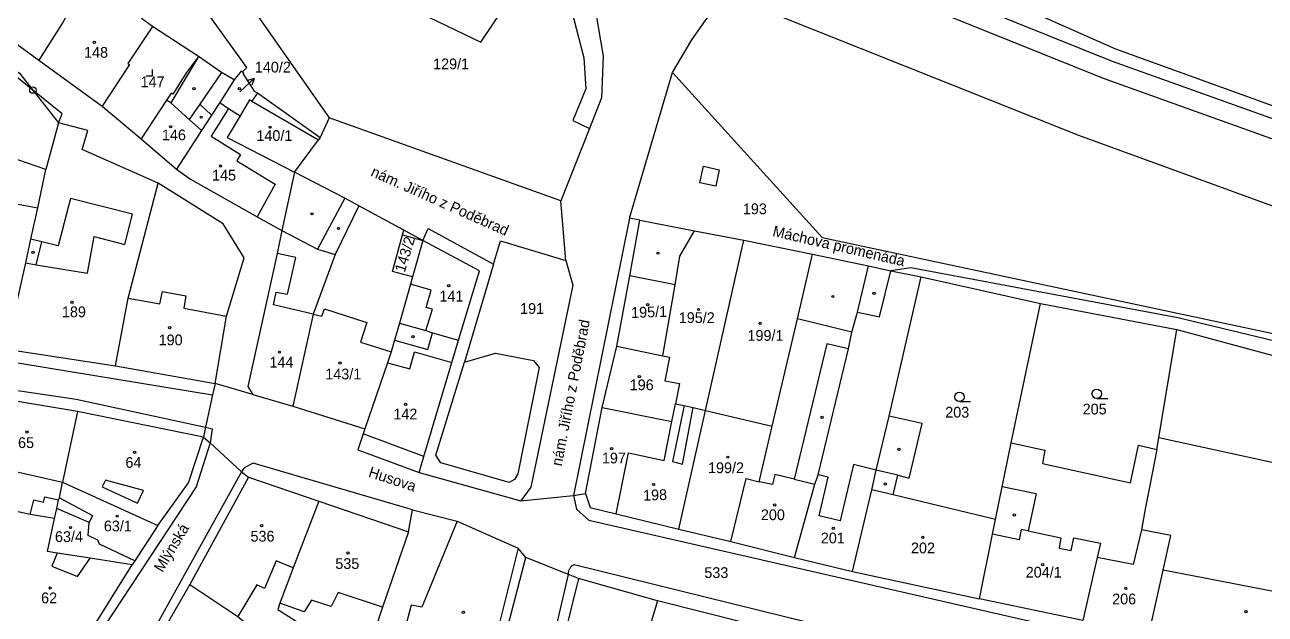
# Model space of a CAD drawing. Extents: x -784124 to -780570, y -980818 to -976926.
# Drawn here: x -782187.5 to -781991.4, y -979598 to -979504.8 of the extents above; entities that cross this region are included whole.
import ezdxf
from ezdxf.enums import TextEntityAlignment as Align

# ---------------------------------------------------------------- set-up
doc = ezdxf.new("R2010")
doc.units = 0
doc.header["$LTSCALE"] = 3.138375
doc.header["$MEASUREMENT"] = 0
for name, color, linetype in [('1008', 1, 'CONTINUOUS'), ('1029', 1, 'CONTINUOUS'), ('105', 1, 'CONTINUOUS'), ('18', 1, 'CONTINUOUS'), ('21800', 1, 'CONTINUOUS'), ('21900', 1, 'CONTINUOUS'), ('21999', 1, 'CONTINUOUS'), ('304', 1, 'CONTINUOUS'), ('319', 1, 'CONTINUOUS'), ('402', 1, 'CONTINUOUS'), ('404', 1, 'CONTINUOUS')]:
    doc.layers.add(name, color=color, linetype=linetype)

# ---------------------------------------------------------------- blocks, each defined once
blk = doc.blocks.new('4_02$0')
at = {"layer": '404', "color": 255, "linetype": 'Continuous'}
blk.add_circle((-0.01, 0), 0.175, dxfattribs=at)
blk = doc.blocks.new('1029$1')
at = {"layer": '1029', "color": 6, "linetype": 'Continuous'}
for p, q in [((0, 3), (-0.5, 2)), ((0, 0), (0, 3)), ((0, 3), (0.5, 2))]:
    blk.add_line(p, q, dxfattribs=at)
blk = doc.blocks.new('3_04$3')
at = {"layer": '304', "color": 255, "linetype": 'Continuous'}
blk.add_line((0.01, 0), (1.76, 0), dxfattribs=at)
blk.add_circle((0.01, 0.75), 0.75, dxfattribs=at)
blk = doc.blocks.new('3_19$9')
at = {"layer": '319', "color": 255, "linetype": 'Continuous'}
for p, q in [((-1, 0), (0, 0)), ((0, 0), (0, 1))]:
    blk.add_line(p, q, dxfattribs=at)
blk = doc.blocks.new('1_05$19')
at = {"layer": '105', "color": 3, "linetype": 'Continuous'}
for radius in [0.5, 0.0303]:
    blk.add_circle((0, 0), radius, dxfattribs=at)

msp = doc.modelspace()

# ---------------------------------------------------------------- linework, layer by layer
at = {"layer": '1029', "color": 255, "linetype": 'Continuous'}
msp.add_line((-782153.54, -979515.43), (-782153.46, -979515.36), dxfattribs=at)
at = {"layer": '21800', "color": 255, "linetype": 'Continuous'}
for p, q in [((-782058.86, -979493.12), (-782015.61, -979510.56)), ((-782153.62, -979499.25), (-782139.39, -979519.5)), ((-782097.29, -979502.64), (-782096.09, -979509.79)), ((-782186.26, -979515.14), (-782196.99, -979506.52)), ((-782160.06, -979509.84), (-782164.45, -979517.16)), ((-782096.09, -979509.79), (-782096.36, -979516.37)), ((-782156.42, -979512.33), (-782159.88, -979517.38)), ((-782015.61, -979510.56), (-781967.17, -979527.93)), ((-782181.62, -979518.88), (-782186.26, -979515.14)), ((-782150.76, -979515.57), (-782140.83, -979522.63)), ((-782164.45, -979517.16), (-782165.12, -979516.73)), ((-782164.45, -979517.16), (-782161.53, -979519.78)), ((-782159.88, -979517.38), (-782161.53, -979519.78)), ((-782158.01, -979519.1), (-782159.88, -979517.38)), ((-782155.32, -979518.04), (-782158.08, -979522.42)), ((-782096.36, -979516.37), (-782098.24, -979521.21)), ((-782182.19, -979520.33), (-782181.62, -979518.88)), ((-782161.53, -979519.78), (-782159.58, -979521.53)), ((-782158.08, -979522.42), (-782153.41, -979525.29)), ((-782153.41, -979525.29), (-782153.98, -979526.29)), ((-782153.98, -979526.29), (-782147.92, -979529.99)), ((-782080.77, -979529.78), (-782080.23, -979527.14)), ((-782080.23, -979527.14), (-782077.75, -979527.75)), ((-782077.75, -979527.75), (-782078.29, -979530.34)), ((-782147.92, -979529.99), (-782150.8, -979535.15)), ((-782078.29, -979530.34), (-782080.77, -979529.78)), ((-782191.41, -979532.66), (-782185.48, -979533.76)), ((-782180.29, -979532.26), (-782182.26, -979539.76)), ((-782170.51, -979534.74), (-782180.29, -979532.26)), ((-782134.73, -979533.42), (-782138.45, -979541.14)), ((-782102, -979542.05), (-782102.76, -979532.63)), ((-782171.72, -979539.54), (-782170.51, -979534.74)), ((-782091.93, -979535.37), (-782100.78, -979579.22)), ((-782146.87, -979537.31), (-782141.24, -979540.27)), ((-782124.62, -979538.9), (-782123.75, -979537.02)), ((-782123.75, -979537.02), (-782113.44, -979542.63)), ((-782184.85, -979539.1), (-782186.56, -979538.7)), ((-782185.76, -979542.73), (-782184.85, -979539.1)), ((-782182.26, -979539.76), (-782184.85, -979539.1)), ((-782177.64, -979544.08), (-782176.57, -979538.26)), ((-782176.57, -979538.26), (-782171.72, -979539.54)), ((-782127.79, -979538.01), (-782124.62, -979538.9)), ((-782113.44, -979542.63), (-782112.29, -979538.95)), ((-782112.29, -979538.95), (-782102, -979542.05)), ((-782144.66, -979541.57), (-782147.62, -979540.94)), ((-782146, -979547.4), (-782144.66, -979541.57)), ((-782187.38, -979542.44), (-782185.76, -979542.73)), ((-782185.76, -979542.73), (-782177.64, -979544.08)), ((-782113.44, -979542.63), (-782118.02, -979558.13)), ((-782102, -979542.05), (-782100.87, -979545.94)), ((-782052.39, -979550.99), (-782050.59, -979543.68)), ((-782047.45, -979543.2), (-782050.59, -979543.68)), ((-782005.21, -979551.11), (-782047.45, -979543.2)), ((-782084.72, -979545.9), (-782091.88, -979544.51)), ((-782148.23, -979549.07), (-782147.79, -979547.05)), ((-782147.79, -979547.05), (-782146, -979547.4)), ((-782123.3, -979546.77), (-782126.52, -979545.79)), ((-782124.06, -979549.49), (-782123.3, -979546.77)), ((-782100.87, -979545.94), (-782107.51, -979577.92)), ((-782141.91, -979550.53), (-782148.23, -979549.07)), ((-782123.05, -979549.74), (-782124.06, -979549.49)), ((-782141.91, -979550.53), (-782140.59, -979550.89)), ((-782140.59, -979550.89), (-782140.15, -979549.73)), ((-782140.15, -979549.73), (-782133.45, -979551.85)), ((-782124.13, -979553.13), (-782123.05, -979549.74)), ((-782056.74, -979553.39), (-782065.36, -979551.29)), ((-782055.88, -979550.21), (-782052.39, -979550.99)), ((-781974.78, -979558.48), (-782005.21, -979551.11)), ((-782218.64, -979553.29), (-782157.85, -979563.32)), ((-782133.45, -979551.85), (-782134.45, -979554.97)), ((-782123.79, -979556.15), (-782123.07, -979553.49)), ((-782134.45, -979554.97), (-782129.6, -979556.48)), ((-782129.09, -979554.64), (-782123.79, -979556.15)), ((-782060.69, -979555.22), (-782065.89, -979576.64)), ((-782057.31, -979556.04), (-782060.69, -979555.22)), ((-782228.7, -979556.7), (-782179.4, -979564)), ((-782126.67, -979559.21), (-782125.9, -979556.52)), ((-782125.9, -979556.52), (-782120.03, -979558.2)), ((-782118.02, -979558.13), (-782113.09, -979556.69)), ((-782113.09, -979556.69), (-782107.09, -979557.86)), ((-782130.19, -979558.23), (-782126.67, -979559.21)), ((-782122.55, -979572.83), (-782118.02, -979558.13)), ((-782106.2, -979558.96), (-782109.58, -979575.81)), ((-782107.09, -979557.86), (-782106.2, -979558.96)), ((-782157.85, -979563.32), (-782158.96, -979568.42)), ((-782157.43, -979561.52), (-782157.85, -979563.32)), ((-782179.4, -979564), (-782158.96, -979568.42)), ((-782083.27, -979565.01), (-782085.1, -979573.86)), ((-782083.54, -979574.28), (-782081.83, -979565.31)), ((-782158.96, -979568.42), (-782159.3, -979569.98)), ((-782158.96, -979568.42), (-782157.91, -979568.65)), ((-782157.91, -979568.65), (-782158.23, -979570.91)), ((-782158.23, -979570.91), (-782160.42, -979577.82)), ((-782124.44, -979573.03), (-782134.04, -979569.48)), ((-781987.18, -979574.66), (-782008.22, -979570.11)), ((-782121.77, -979574.06), (-782122.55, -979572.83)), ((-782152.82, -979574.82), (-782153.25, -979575.46)), ((-782151.4, -979574.11), (-782152.82, -979574.82)), ((-782126.21, -979581.48), (-782151.4, -979574.11)), ((-782110.96, -979577.17), (-782121.77, -979574.06)), ((-782085.1, -979573.86), (-782083.54, -979574.28)), ((-782056.51, -979574.3), (-782058.59, -979583.22)), ((-782052.91, -979575.22), (-782056.51, -979574.3)), ((-782189.92, -979575.21), (-782181.55, -979577.1)), ((-782174.76, -979576.81), (-782175.28, -979577.82)), ((-782168.76, -979578.41), (-782174.76, -979576.81)), ((-782153.25, -979575.46), (-782170.46, -979606.45)), ((-782110.08, -979576.71), (-782110.96, -979577.17)), ((-782109.58, -979575.81), (-782110.08, -979576.71)), ((-782069.28, -979577.5), (-782071.43, -979577.05)), ((-782068.91, -979575.87), (-782069.28, -979577.5)), ((-782065.89, -979576.64), (-782068.91, -979575.87)), ((-782065.89, -979576.64), (-782062.59, -979577.42)), ((-782060.5, -979576.32), (-782062.08, -979575.93)), ((-782061.94, -979582.42), (-782060.5, -979576.32)), ((-782049.5, -979576.01), (-782052.91, -979575.22)), ((-782160.42, -979577.82), (-782176.49, -979602.22)), ((-782175.28, -979577.82), (-782169.72, -979580.4)), ((-782169.72, -979580.4), (-782168.76, -979578.41)), ((-782107.51, -979577.92), (-782109.09, -979580.08)), ((-782050.2, -979579.12), (-782053.6, -979578.33)), ((-782027.59, -979578.97), (-782032.99, -979577.83)), ((-782027.59, -979578.97), (-782028.86, -979584.82)), ((-782186.69, -979582.22), (-782186.11, -979579.9)), ((-782186.11, -979579.9), (-782184.55, -979580.25)), ((-782184.55, -979580.25), (-782184.37, -979579.4)), ((-782184.37, -979579.4), (-782182.22, -979579.91)), ((-782182.05, -979579.57), (-782176.81, -979582.39)), ((-782100.78, -979579.22), (-782100.32, -979581.38)), ((-782176.81, -979582.39), (-782177.35, -979583.5)), ((-782100.32, -979581.38), (-782098.36, -979583.11)), ((-782058.59, -979583.22), (-782061.94, -979582.42)), ((-782119.15, -979583.28), (-782124.77, -979596.89)), ((-782098.36, -979583.11), (-782010.93, -979603.08)), ((-782029.99, -979584.59), (-782030.3, -979586.21)), ((-782028.86, -979584.82), (-782029.99, -979584.59)), ((-782028.86, -979584.82), (-782023.71, -979585.88)), ((-782030.3, -979586.21), (-782034.52, -979585.34)), ((-782023.71, -979585.88), (-782023.99, -979587.54)), ((-782022.1, -979587.91), (-782021.66, -979585.91)), ((-782021.66, -979585.91), (-782017.45, -979586.73)), ((-782017.45, -979586.73), (-782017.96, -979588.99)), ((-782182.4, -979588.34), (-782183.25, -979590.36)), ((-782023.99, -979587.54), (-782022.1, -979587.91)), ((-782183.25, -979590.36), (-782179.19, -979592.01)), ((-782179.19, -979592.01), (-782177.21, -979589.1)), ((-782147.78, -979589.52), (-782149.63, -979593.94)), ((-782145.09, -979590.64), (-782147.78, -979589.52)), ((-782111.16, -979599.92), (-782108.33, -979589.03)), ((-782100.65, -979590.12), (-782059.23, -979600.34)), ((-782110.92, -979631.48), (-782101.55, -979591.72)), ((-782150.86, -979593.32), (-782153.85, -979598.33)), ((-782149.63, -979593.94), (-782150.86, -979593.32)), ((-782137.97, -979594.53), (-782139.09, -979596.78)), ((-782130.97, -979596.88), (-782137.97, -979594.53)), ((-782143.35, -979597.62), (-782147.18, -979596.25)), ((-782142.19, -979595.75), (-782143.35, -979597.62)), ((-782139.09, -979596.78), (-782142.19, -979595.75)), ((-782126.43, -979596.53), (-782127.93, -979602.14)), ((-782124.77, -979596.89), (-782126.43, -979596.53))]:
    msp.add_line(p, q, dxfattribs=at)
for points in [[(-782171.2, -979548.04), (-782166.18, -979548.92), (-782165.77, -979546.98), (-782162.08, -979547.65), (-782162.4, -979549.62), (-782155.62, -979550.86)], [(-782101.55, -979591.72), (-782101.561, -979591.611), (-782101.563, -979591.502), (-782101.558, -979591.393), (-782101.545, -979591.284), (-782101.525, -979591.176), (-782101.496, -979591.071), (-782101.46, -979590.967), (-782101.417, -979590.867), (-782101.367, -979590.77), (-782101.31, -979590.676), (-782101.247, -979590.587), (-782101.177, -979590.503), (-782101.101, -979590.424), (-782101.02, -979590.351), (-782100.934, -979590.283), (-782100.843, -979590.222), (-782100.749, -979590.168), (-782100.65, -979590.12)]]:
    msp.add_lwpolyline(points, dxfattribs=at)
at = {"layer": '21900', "color": 3, "linetype": 'Continuous'}
for p, q in [((-782195.25, -979503.15), (-782185.3, -979510.39)), ((-782167.32, -979505.06), (-782169.06, -979503.84)), ((-782160.06, -979509.84), (-782167.32, -979505.06)), ((-782185.3, -979510.39), (-782175.28, -979517.67)), ((-782156.42, -979512.33), (-782160.06, -979509.84)), ((-782154.42, -979513.52), (-782156.42, -979512.33)), ((-782153.13, -979512.26), (-782152.4, -979511.56)), ((-782154.42, -979513.52), (-782156.71, -979517.09)), ((-782186.26, -979515.14), (-782182.19, -979520.33)), ((-782175.28, -979517.67), (-782169.12, -979522.85)), ((-782151.99, -979516.66), (-782153.5, -979519.22)), ((-782151.65, -979516.86), (-782151.99, -979516.66)), ((-782151.65, -979516.86), (-782141.11, -979523)), ((-782182.19, -979520.33), (-782184.21, -979527.7)), ((-782159.58, -979521.53), (-782163.54, -979527.64)), ((-782184.21, -979527.7), (-782199.72, -979522.38)), ((-782169.12, -979522.85), (-782163.54, -979527.64)), ((-782144.86, -979528.11), (-782141.11, -979523)), ((-782144.86, -979528.11), (-782146.87, -979537.31)), ((-782136.95, -979532.21), (-782144.86, -979528.11)), ((-782090.28, -979535.71), (-782081.62, -979537.36)), ((-782124.62, -979538.9), (-782127.59, -979537.29)), ((-782081.62, -979537.36), (-782073.84, -979538.85)), ((-782124.62, -979538.9), (-782126.23, -979544.66)), ((-782079.9, -979565.79), (-782073.84, -979538.85)), ((-782073.84, -979538.85), (-782062.96, -979541.08)), ((-782062.96, -979541.08), (-782054.11, -979542.92)), ((-782050.88, -979566.68), (-782045.78, -979544.66)), ((-782045.78, -979544.66), (-782026.93, -979548.86)), ((-782031.57, -979570.88), (-782026.93, -979548.86)), ((-782026.93, -979548.86), (-782005.38, -979553)), ((-782190.4, -979556.06), (-782173.19, -979558.73)), ((-782096.23, -979565.32), (-782093.9, -979555.63)), ((-782093.9, -979555.63), (-782086.62, -979557.13)), ((-782173.19, -979558.73), (-782157.43, -979561.52)), ((-782151.5, -979563.23), (-782157.43, -979561.52)), ((-782151.5, -979563.23), (-782145.14, -979565.11)), ((-782179.18, -979565.93), (-782193.72, -979563.52)), ((-782145.14, -979565.11), (-782133.79, -979568.65)), ((-782098.87, -979578.9), (-782096.23, -979565.32)), ((-782096.23, -979565.32), (-782085.24, -979567.51)), ((-782085.24, -979567.51), (-782084.65, -979564.72)), ((-782179.18, -979565.93), (-782181.55, -979577.1)), ((-782159.3, -979569.98), (-782179.18, -979565.93)), ((-782084.11, -979584.56), (-782079.9, -979565.79)), ((-782079.9, -979565.79), (-782069.35, -979568.24)), ((-782133.79, -979568.65), (-782134.04, -979569.48)), ((-782181.55, -979577.1), (-782166.49, -979583.96)), ((-782152.16, -979576.34), (-782161.44, -979593.29)), ((-782152.16, -979576.34), (-782141.05, -979580.11)), ((-782141.05, -979580.11), (-782126.86, -979584.98)), ((-782182.82, -979582.84), (-782182.47, -979581.28)), ((-782094.02, -979582.12), (-782084.11, -979584.56)), ((-782166.49, -979583.96), (-782170.12, -979589.53)), ((-782084.11, -979584.56), (-782075.89, -979586.47)), ((-782170.12, -979589.53), (-782175.73, -979586.92)), ((-782075.89, -979586.47), (-782065.85, -979589.04)), ((-782177.97, -979602.09), (-782170.53, -979590.16)), ((-782170.12, -979589.53), (-782170.53, -979590.16)), ((-782065.85, -979589.04), (-782056.68, -979591.21)), ((-782100, -979592.34), (-782104.16, -979609.07)), ((-782087.49, -979595.89), (-782100, -979592.34)), ((-782056.68, -979591.21), (-782036.6, -979595.54)), ((-782009.79, -979601.17), (-782007.55, -979591.04)), ((-782161.44, -979593.29), (-782165.38, -979600.14)), ((-782073.69, -979599.32), (-782087.49, -979595.89)), ((-782020.26, -979598.98), (-782036.6, -979595.54))]:
    msp.add_line(p, q, dxfattribs=at)
for points in [[(-781556.68, -979574.84), (-781564.24, -979579.75), (-781569.84, -979582.73), (-781577.59, -979584.84), (-781584.82, -979585.04), (-781587.67, -979584.8), (-781647.52, -979577.47), (-781652.84, -979576.88), (-781734.35, -979567.08), (-781836.96, -979554.7), (-781880.83, -979549.24), (-781917.53, -979543.62), (-781935.36, -979539.55), (-781968.34, -979530.72), (-782016.97, -979513.31), (-782060.07, -979495.91), (-782065.99, -979493.5), (-782100.3, -979479.69), (-782102.97, -979478.69), (-782133.86, -979464.33), (-782133.38, -979463.23), (-782177.17, -979446.51)], [(-782103.82, -979492.44), (-782101.87, -979499.41), (-782099.15, -979510.02), (-782098.82, -979514.93), (-782100.86, -979519.92), (-782098.24, -979521.21), (-782102.76, -979532.63), (-782139.39, -979519.5), (-782140.83, -979522.63), (-782141.11, -979523)], [(-782048.41, -979493.82), (-782015.07, -979508.6), (-781966.66, -979526.12), (-781933.89, -979534.8), (-781916.98, -979538.68), (-781881.14, -979544.25), (-781837.76, -979549.45), (-781733.99, -979562.19), (-781652.45, -979571.9), (-781587.18, -979579.83), (-781579.8, -979580.08), (-781573.17, -979579.03), (-781564.94, -979576.33), (-781556.69, -979571.88), (-781553.01, -979568.66), (-781550.83, -979570.03)], [(-782178.02, -979497.83), (-782178.94, -979499.57), (-782181.47, -979504.35), (-782185.3, -979510.39)], [(-782152.4, -979511.56), (-782159.77, -979501.39), (-782164.97, -979497.82)], [(-782085.13, -979512.36), (-782082.08, -979507.16), (-782079.95, -979504.16), (-782077.57, -979501.04), (-782076.19, -979500.16)], [(-782076.19, -979500.16), (-782020.92, -979522.25), (-781971.72, -979540.15), (-781937.85, -979549.26), (-781920, -979553.28), (-781882.78, -979559.13), (-781878.56, -979559.68)], [(-782196.99, -979506.52), (-782188.39, -979512.44), (-782186.26, -979515.14)], [(-782167.32, -979505.06), (-782171.24, -979510.91), (-782170.98, -979511.08), (-782175.28, -979517.67)], [(-782160.06, -979509.84), (-782161.98, -979512.34), (-782164.14, -979515.76), (-782164.39, -979515.6), (-782165.12, -979516.73), (-782169.12, -979522.85)], [(-782153.13, -979512.26), (-782153.3, -979512.15), (-782154.42, -979513.52)], [(-782153.13, -979512.26), (-782152.97, -979512.37), (-782153.04, -979512.53), (-782151.27, -979515.28), (-782150.76, -979515.57), (-782151.65, -979516.86)], [(-782090.28, -979535.71), (-782091.93, -979535.37), (-782085.13, -979512.36)], [(-782085.13, -979512.36), (-782061.44, -979538.44), (-781970.85, -979557.72), (-781895.24, -979570.52), (-781879.25, -979572.84)], [(-782156.71, -979517.09), (-782158.01, -979519.1), (-782159.58, -979521.53)], [(-782156.71, -979517.09), (-782155.32, -979518.04), (-782153.5, -979519.22)], [(-782153.5, -979519.22), (-782155.52, -979522.6), (-782144.86, -979528.11)], [(-782166.42, -979529.86), (-782178.47, -979524.51), (-782177.57, -979521.54), (-782182.19, -979520.33)], [(-782190.4, -979556.06), (-782187.38, -979542.44), (-782186.56, -979538.7), (-782185.48, -979533.76), (-782184.21, -979527.7)], [(-782163.54, -979527.64), (-782161.33, -979529.23), (-782150.8, -979535.15), (-782146.87, -979537.31)], [(-782173.19, -979558.73), (-782171.2, -979548.04), (-782166.42, -979529.86)], [(-782157.43, -979561.52), (-782155.62, -979550.86), (-782152.83, -979541.63), (-782156.19, -979536.29), (-782166.42, -979529.86)], [(-782136.95, -979532.21), (-782141.24, -979540.27), (-782138.45, -979541.14), (-782141.91, -979550.53), (-782145.14, -979565.11)], [(-782127.59, -979537.29), (-782134.73, -979533.42), (-782136.95, -979532.21)], [(-782093.9, -979555.63), (-782091.88, -979544.51), (-782090.28, -979535.71)], [(-782146.87, -979537.31), (-782147.62, -979540.94), (-782152.28, -979561.98), (-782151.5, -979563.23)], [(-782126.23, -979544.66), (-782129.4, -979543.78), (-782127.79, -979538.01), (-782127.59, -979537.29)], [(-782086.62, -979557.13), (-782084.72, -979545.9), (-782083.95, -979541.39), (-782081.62, -979537.36)], [(-782118.94, -979554.68), (-782115.65, -979543.71), (-782124.62, -979538.9)], [(-782069.35, -979568.24), (-782065.36, -979551.29), (-782062.96, -979541.08)], [(-782065.85, -979589.04), (-782062.59, -979577.42), (-782062.08, -979575.93), (-782057.31, -979556.04), (-782056.74, -979553.39), (-782055.88, -979550.21), (-782054.11, -979542.92)], [(-782054.11, -979542.92), (-782050.59, -979543.68), (-782045.78, -979544.66)], [(-782126.23, -979544.66), (-782126.52, -979545.79), (-782128.27, -979551.96)], [(-782128.27, -979551.96), (-782129.09, -979554.64), (-782129.6, -979556.48), (-782130.19, -979558.23), (-782133.79, -979568.65)], [(-782128.27, -979551.96), (-782124.13, -979553.13), (-782123.07, -979553.49), (-782118.94, -979554.68)], [(-782008.52, -979571.94), (-782008.22, -979570.11), (-782005.38, -979553)], [(-782005.38, -979553), (-781984.5, -979558.6), (-781961.95, -979563.9), (-781932.25, -979569.5)], [(-782124.44, -979573.03), (-782120.03, -979558.2), (-782118.94, -979554.68)], [(-782086.62, -979557.13), (-782085.59, -979557.34), (-782086.34, -979561.1), (-782084.01, -979561.51), (-782084.65, -979564.72)], [(-782084.65, -979564.72), (-782083.27, -979565.01), (-782081.83, -979565.31), (-782079.9, -979565.79)], [(-782056.68, -979591.21), (-782053.6, -979578.33), (-782052.91, -979575.22), (-782050.88, -979566.68)], [(-782034.02, -979582.99), (-782050.2, -979579.12), (-782049.5, -979576.01), (-782047.68, -979576.47), (-782045.64, -979567.84), (-782050.88, -979566.68)], [(-782094.02, -979582.12), (-782092.05, -979572.49), (-782086.46, -979573.67), (-782085.24, -979567.51)], [(-782075.89, -979586.47), (-782073.48, -979576.55), (-782071.43, -979577.05), (-782069.35, -979568.24)], [(-782166.49, -979583.96), (-782161.64, -979577.21), (-782159.3, -979569.98)], [(-782159.3, -979569.98), (-782158.23, -979570.91), (-782153.25, -979575.46), (-782152.16, -979576.34)], [(-782034.02, -979582.99), (-782032.99, -979577.83), (-782031.57, -979570.88)], [(-782031.57, -979570.88), (-782026.25, -979572.05), (-782026.61, -979574.15), (-782012.71, -979577.23), (-782011.41, -979571.28), (-782008.52, -979571.94)], [(-782008.52, -979571.94), (-782009.71, -979577.88), (-782010.31, -979581.08), (-782010.94, -979584.63)], [(-782182.47, -979581.28), (-782182.22, -979579.91), (-782182.05, -979579.57), (-782181.55, -979577.1)], [(-782125.19, -979575.59), (-782109.09, -979580.08), (-782100.78, -979579.22), (-782098.87, -979578.9)], [(-782098.87, -979578.9), (-782098.16, -979581.13), (-782094.02, -979582.12)], [(-782141.05, -979580.11), (-782145.09, -979590.64), (-782147.18, -979596.25), (-782147.53, -979597.22), (-782142.46, -979600.46), (-782138.44, -979602.33), (-782139.38, -979603.67), (-782138.29, -979604.1), (-782138.91, -979605.64), (-782139.44, -979607.02)], [(-782182.82, -979582.84), (-782186.69, -979582.22), (-782191.02, -979581.28)], [(-782170.53, -979590.16), (-782177.21, -979589.1), (-782182.4, -979588.34), (-782183.95, -979588.06), (-782182.82, -979582.84)], [(-782177.5, -979585.55), (-782177.35, -979583.5), (-782182.47, -979581.28)], [(-782126.86, -979584.98), (-782126.21, -979581.48), (-782119.15, -979583.28), (-782109.53, -979587.54)], [(-782036.6, -979595.54), (-782034.52, -979585.34), (-782034.02, -979582.99)], [(-782126.86, -979584.98), (-782130.97, -979596.88), (-782132.24, -979600.7), (-782133.52, -979604.51), (-782134.88, -979603.97), (-782136.43, -979607.62)], [(-782010.94, -979584.63), (-782012.26, -979590.11), (-782017.96, -979588.99), (-782020.26, -979598.98)], [(-782007.55, -979591.04), (-782006.34, -979585.52), (-782010.94, -979584.63)], [(-782175.73, -979586.92), (-782175.98, -979586.28), (-782177.5, -979585.55)], [(-782109.53, -979587.54), (-782112.7, -979600.18), (-782116.17, -979611.04)], [(-782100, -979592.34), (-782101.55, -979591.72), (-782108.33, -979589.03), (-782109.53, -979587.54)], [(-781980.08, -979596.23), (-781982.93, -979595.77), (-781990.33, -979594.32), (-782007.55, -979591.04)], [(-782161.44, -979593.29), (-782153.85, -979598.33), (-782151.39, -979600.38), (-782149.64, -979602), (-782146.49, -979603.57), (-782143.24, -979605.15)], [(-782087.49, -979595.89), (-782090.34, -979605.32), (-782090.98, -979605.15), (-782092.76, -979611.94)]]:
    msp.add_lwpolyline(points, dxfattribs=at)
at = {"layer": '21999', "color": 3, "linetype": 'Continuous'}
msp.add_line((-782125.19, -979575.59), (-782124.44, -979573.03), dxfattribs=at)
for points in [[(-782115.41, -979507.53), (-782109.58, -979498.83), (-782117.81, -979492.26), (-782124.96, -979502.99), (-782115.41, -979507.53)], [(-782134.04, -979569.48), (-782134.89, -979571.99), (-782125.19, -979575.59)]]:
    msp.add_lwpolyline(points, dxfattribs=at)

# ---------------------------------------------------------------- block references
at = {"layer": '1029', "color": 0, "linetype": 'ByBlock', "rotation": 313}
msp.add_blockref('1029$1', (-782153.46, -979515.36), dxfattribs=at)
at = {"layer": '105', "color": 0, "linetype": 'ByBlock'}
msp.add_blockref('1_05$19', (-782186.26, -979515.14), dxfattribs=at)
at = {"layer": '304', "color": 0, "linetype": 'ByBlock'}
for p in [(-782039.75, -979564.38), (-782018.05, -979563.88)]:
    msp.add_blockref('3_04$3', p, dxfattribs=at)
at = {"layer": '319', "color": 0, "linetype": 'ByBlock'}
msp.add_blockref('3_19$9', (-782167.35, -979512.86), dxfattribs=at)
at = {"layer": '402', "color": 0, "linetype": 'ByBlock'}
for p in [(-782160.78, -979514.92), (-782159.63, -979519.41), (-782142.1, -979534.69), (-782137.92, -979537), (-782186.21, -979540.76), (-782087.41, -979540.9), (-782059.75, -979547.75), (-782053.25, -979547.25), (-782126.15, -979554.11), (-782061.45, -979566.85), (-782049.31, -979571.91), (-782051.44, -979577.4), (-782031.06, -979582.28)]:
    msp.add_blockref('4_02$0', p, dxfattribs=at)
at = {"layer": '404', "color": 0, "linetype": 'ByBlock'}
for p in [(-782176.54, -979507.59), (-782153.6, -979514.89), (-782164.45, -979520.93), (-782148.72, -979521), (-782156.58, -979527.13), (-782120.51, -979546.03), (-782180.07, -979548.68), (-782089.05, -979549.06), (-782080.99, -979549.81), (-782164.61, -979552.67), (-782071.24, -979551.99), (-782147.24, -979556.55), (-782137.68, -979558.27), (-782090.36, -979560.42), (-782127.31, -979564.81), (-782187.17, -979569.19), (-782170.15, -979572.4), (-782094.74, -979571.81), (-782076.36, -979573.16), (-782088.09, -979577.47), (-782068.94, -979580.7), (-782172.91, -979582.48), (-782180.3, -979584.28), (-782150.06, -979583.98), (-782059.68, -979584.39), (-782045.53, -979585.82), (-782136.4, -979588.3), (-782026.56, -979590.14), (-782183.51, -979593.82), (-782013.43, -979593.9), (-782118.18, -979597.67), (-781994.43, -979597.58)]:
    msp.add_blockref('4_02$0', p, dxfattribs=at)

# ---------------------------------------------------------------- texts
at = {"layer": '1008', "color": 255, "linetype": 'Continuous'}
for s, rotation, p in [('nám. Jiřího z Poděbrad', 336, (-782121.88, -979532.65)), ('nám. Jiřího z Poděbrad', 79, (-782101.24, -979562.96)), ('Husova', 342, (-782129.39, -979576.62))]:
    msp.add_text(s, height=1.7, rotation=rotation, dxfattribs=at).set_placement(p, align=Align.MIDDLE_CENTER)
msp.add_text('Máchova promenáda', height=1.7, rotation=347, dxfattribs=at).set_placement((-782059.11, -979541.09), align=Align.BOTTOM_CENTER)
msp.add_text('Mlýnská', height=1.7, rotation=59, dxfattribs=at).set_placement((-782165.33, -979591.74), align=Align.BOTTOM_LEFT)
at = {"layer": '18', "color": 255, "linetype": 'Continuous'}
for s, p in [('148', (-782178.16, -979510.53)), ('129/1', (-782122.97, -979512.35)), ('147', (-782169.22, -979515.18)), ('146', (-782165.85, -979523.58)), ('140/1', (-782150.91, -979523.68)), ('145', (-782157.93, -979529.94)), ('193', (-782073.99, -979535.26)), ('141', (-782121.97, -979549.06)), ('189', (-782181.66, -979551.54)), ('191', (-782109.22, -979551.02)), ('199/1', (-782073.26, -979555.27)), ('190', (-782166.37, -979555.98)), ('144', (-782148.84, -979559.5)), ('143/1', (-782140.02, -979561.37)), ('196', (-782091.88, -979563.08)), ('203', (-782041.99, -979567.41)), ('205', (-782020.26, -979566.91)), ('142', (-782129.26, -979567.7)), ('65', (-782188.6, -979572.22)), ('64', (-782171.62, -979575.35)), ('197', (-782096.28, -979574.65)), ('199/2', (-782079.5, -979576.19)), ('200', (-782071.14, -979583.62)), ('536', (-782151.84, -979587.01)), ('201', (-782061.67, -979587.29)), ('202', (-782047.41, -979588.86)), ('535', (-782138.43, -979591.33)), ('533', (-782080.08, -979592.76)), ('62', (-782184.95, -979596.76)), ('206', (-782015.6, -979596.93))]:
    msp.add_text(s, height=1.7, dxfattribs=at).set_placement(p, align=Align.BOTTOM_LEFT)
for s, p in [('140/2', (-782148.31, -979512.86)), ('195/2', (-782081.28, -979552.46)), ('63/4', (-782180.55, -979587.07)), ('63/1', (-782172.82, -979585.39)), ('204/1', (-782026.42, -979592.7))]:
    msp.add_text(s, height=1.7, dxfattribs=at).set_placement(p, align=Align.BOTTOM_CENTER)
for s, rotation, p in [('143/2', 73, (-782126.98, -979544.21)), ('195/1', 2, (-782091.61, -979551.67)), ('198', 2, (-782089.72, -979580.55))]:
    msp.add_text(s, height=1.7, rotation=rotation, dxfattribs=at).set_placement(p, align=Align.BOTTOM_LEFT)

doc.saveas('drawing.dxf')
